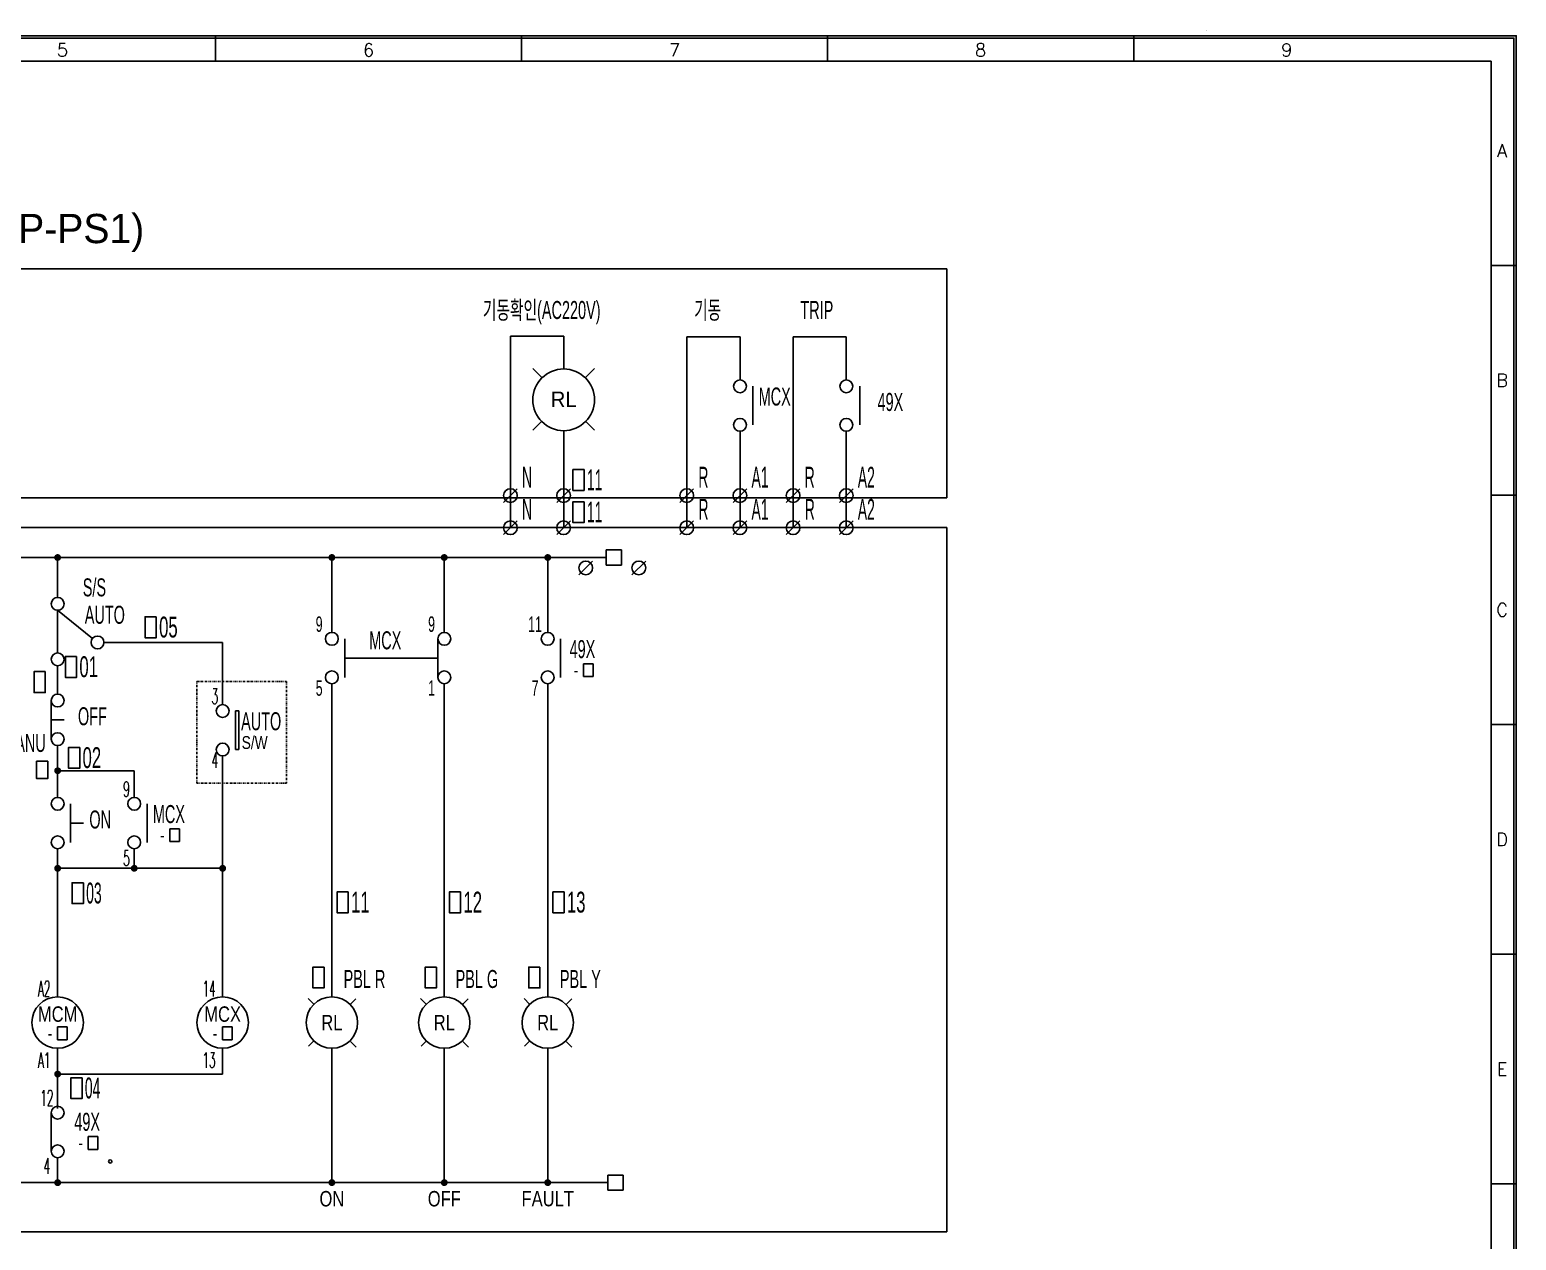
# Model space of a CAD drawing. Header units: millimetres. Extents: x 107 to 2900, y 85 to 3996.
# Drawn here: x 1307.1 to 1697.2, y 3617.2 to 3934.8 of the extents above; entities that cross this region are included whole.
import ezdxf
from ezdxf.enums import TextEntityAlignment as Align
from ezdxf.lldxf.tags import DXFTag

# ---------------------------------------------------------------- set-up
doc = ezdxf.new("R2010")
doc.units = ezdxf.units.MM
doc.linetypes.add('DASHDOT', pattern=[1, 0.5, -0.25, 0, -0.25])
doc.linetypes.add('PHANTOM2', pattern=[1.25, 0.625, -0.125, 0.125, -0.125, 0.125, -0.125])
for name, color, linetype in [('1', 1, 'CENTER'), ('20', 2, 'Continuous'), ('30', 3, 'Continuous'), ('70', 7, 'Continuous'), ('ASHADE', 7, 'Continuous'), ('LL', 7, 'Continuous'), ('RED', 1, 'Continuous'), ('TBOX', 5, 'PHANTOM2'), ('TEXT', 6, 'Continuous')]:
    doc.layers.add(name, color=color, linetype=linetype)
doc.styles.add('ghs', font='NGULIM.TTF')
doc.styles.add('ROMANS', font='ROMANS.shx', dxfattribs={"width": 0.7})
doc.styles.add('SIMPLEX', font='SIMPLEX')
doc.styles.add('엑스포', font='gulim.ttc')
tags = doc.linetypes.add('CENTER', pattern=[2, 1.25, -0.25, 0.25, -0.25]).pattern_tags.tags
tags[10:11] = [DXFTag(74, 4), DXFTag(75, 0), DXFTag(340, '0'), DXFTag(46, 1.0), DXFTag(50, 0.0), DXFTag(44, 0.0), DXFTag(45, 0.0)]
tags[8:9] = [DXFTag(74, 4), DXFTag(75, 0), DXFTag(340, '0'), DXFTag(46, 1.0), DXFTag(50, 0.0), DXFTag(44, 0.0), DXFTag(45, 0.0)]
tags[6:7] = [DXFTag(74, 4), DXFTag(75, 0), DXFTag(340, '0'), DXFTag(46, 1.0), DXFTag(50, 0.0), DXFTag(44, 0.0), DXFTag(45, 0.0)]
tags[4:5] = [DXFTag(74, 4), DXFTag(75, 0), DXFTag(340, '0'), DXFTag(46, 1.0), DXFTag(50, 0.0), DXFTag(44, 0.0), DXFTag(45, 0.0)]
tags = doc.linetypes.add('HIDDEN', pattern=[0.375, 0.25, -0.125]).pattern_tags.tags
tags[6:7] = [DXFTag(74, 4), DXFTag(75, 0), DXFTag(340, '0'), DXFTag(46, 1.0), DXFTag(50, 0.0), DXFTag(44, 0.0), DXFTag(45, 0.0)]
tags[4:5] = [DXFTag(74, 4), DXFTag(75, 0), DXFTag(340, '0'), DXFTag(46, 1.0), DXFTag(50, 0.0), DXFTag(44, 0.0), DXFTag(45, 0.0)]

# ---------------------------------------------------------------- blocks, each defined once
blk = doc.blocks.new('TB')
at = {"color": 1, "linetype": 'Continuous'}
blk.add_line((-1, -1), (1, 1), dxfattribs=at)
blk.add_circle((0, 0), 1, dxfattribs=at)

msp = doc.modelspace()

# ---------------------------------------------------------------- linework, layer by layer
at = {"color": 0}
for p, q in [((1447.183, 3854.412), (1433.237, 3854.412)), ((1433.237, 3804.181), (1433.237, 3854.412)), ((1447.183, 3845.803), (1447.183, 3854.412)), ((1493.457, 3854.258), (1479.51, 3854.258)), ((1479.51, 3804.181), (1479.51, 3854.258)), ((1493.457, 3842.95), (1493.457, 3854.258)), ((1507.403, 3804.181), (1507.403, 3854.258)), ((1521.349, 3854.258), (1507.403, 3854.258)), ((1521.349, 3842.95), (1521.349, 3854.258)), ((1496.832, 3841.262), (1496.832, 3831.137)), ((1524.918, 3841.262), (1524.918, 3831.137)), ((1447.183, 3804.181), (1447.183, 3829.603)), ((1493.457, 3804.181), (1493.457, 3829.45)), ((1521.349, 3804.181), (1521.349, 3829.45)), ((1193.265, 3796.338), (1458.343, 3796.338)), ((1314.399, 3796.338), (1314.399, 3785.868)), ((1386.357, 3796.338), (1386.357, 3776.699)), ((1415.852, 3796.338), (1415.852, 3776.699)), ((1443.001, 3796.338), (1443.001, 3776.699)), ((1314.399, 3782.493), (1314.399, 3779.892)), ((1326.547, 3774.055), (1357.691, 3774.055)), ((1357.691, 3774.055), (1357.691, 3757.769)), ((1389.732, 3775.012), (1389.732, 3764.887)), ((1414.165, 3775.012), (1414.165, 3764.887)), ((1446.376, 3775.012), (1446.376, 3764.887)), ((1314.399, 3767.942), (1314.399, 3760.504)), ((1386.357, 3763.199), (1386.357, 3681.08)), ((1415.852, 3763.199), (1415.852, 3681.08)), ((1443.001, 3763.199), (1443.001, 3681.08)), ((1312.712, 3758.817), (1312.712, 3748.692)), ((1312.712, 3753.754), (1316.087, 3753.754)), ((1361.066, 3756.081), (1361.066, 3745.956)), ((1361.066, 3756.081), (1361.912, 3756.081)), ((1361.912, 3756.081), (1361.912, 3745.956)), ((1314.399, 3747.004), (1314.399, 3733.421)), ((1361.066, 3745.956), (1361.912, 3745.956)), ((1357.691, 3714.803), (1357.691, 3744.269)), ((1314.399, 3740.398), (1334.49, 3740.398)), ((1334.49, 3740.398), (1334.49, 3733.421)), ((1317.774, 3731.734), (1317.774, 3721.609)), ((1337.865, 3731.734), (1337.865, 3721.609)), ((1317.774, 3726.671), (1321.149, 3726.671)), ((1314.395, 3719.921), (1314.395, 3708.854)), ((1334.49, 3714.921), (1334.49, 3719.921)), ((1314.399, 3714.803), (1357.691, 3714.803)), ((1314.399, 3714.803), (1314.399, 3681.08)), ((1357.691, 3714.803), (1357.691, 3681.08)), ((1381.615, 3679.136), (1380.132, 3680.619)), ((1391.164, 3679.072), (1392.647, 3680.555)), ((1411.11, 3679.136), (1409.627, 3680.619)), ((1420.66, 3679.072), (1422.142, 3680.555)), ((1438.259, 3679.136), (1436.776, 3680.619)), ((1447.808, 3679.072), (1449.291, 3680.555)), ((1314.399, 3667.58), (1314.399, 3651.813)), ((1314.399, 3667.58), (1314.399, 3660.83)), ((1357.691, 3667.58), (1357.691, 3660.819)), ((1357.691, 3667.58), (1357.691, 3660.819)), ((1380.261, 3668.105), (1381.744, 3669.588)), ((1386.357, 3667.58), (1386.357, 3632.346)), ((1392.72, 3667.906), (1391.237, 3669.389)), ((1409.756, 3668.105), (1411.239, 3669.588)), ((1415.852, 3667.58), (1415.852, 3632.346)), ((1422.215, 3667.906), (1420.732, 3669.389)), ((1436.905, 3668.105), (1438.388, 3669.588)), ((1443.001, 3667.58), (1443.001, 3632.346)), ((1449.363, 3667.906), (1447.881, 3669.389)), ((1357.691, 3660.819), (1314.399, 3660.819)), ((1312.712, 3650.688), (1312.712, 3640.563)), ((1314.399, 3632.346), (1314.399, 3638.876)), ((1244.442, 3632.346), (1458.76, 3632.346))]:
    msp.add_line(p, q, dxfattribs=at)
at = {"color": 0, "linetype": 'HIDDEN', "ltscale": 2}
for q in [(1314.399, 3771.317), (1323.546, 3775.115)]:
    msp.add_line((1314.399, 3782.493), q, dxfattribs=at)
at = {"color": 0}
for points in [[(1452.552, 3819.417), (1449.619, 3819.417), (1449.619, 3813.941), (1452.552, 3813.941)], [(1452.552, 3810.979), (1449.619, 3810.979), (1449.619, 3805.504), (1452.552, 3805.504)], [(1340.276, 3780.78), (1337.343, 3780.78), (1337.343, 3775.304), (1340.276, 3775.304)], [(1319.357, 3770.374), (1316.424, 3770.374), (1316.424, 3764.898), (1319.357, 3764.898)], [(1311.16, 3766.396), (1308.228, 3766.396), (1308.228, 3760.92), (1311.16, 3760.92)], [(1320.182, 3746.522), (1317.249, 3746.522), (1317.249, 3741.046), (1320.182, 3741.046)], [(1311.82, 3742.899), (1308.887, 3742.899), (1308.887, 3738.331), (1311.82, 3738.331)], [(1321.14, 3711.004), (1318.207, 3711.004), (1318.207, 3705.529), (1321.14, 3705.529)], [(1390.64, 3708.623), (1387.707, 3708.623), (1387.707, 3703.147), (1390.64, 3703.147)], [(1420.135, 3708.623), (1417.202, 3708.623), (1417.202, 3703.147), (1420.135, 3703.147)], [(1447.283, 3708.623), (1444.351, 3708.623), (1444.351, 3703.147), (1447.283, 3703.147)], [(1384.302, 3688.884), (1381.369, 3688.884), (1381.369, 3683.408), (1384.302, 3683.408)], [(1413.797, 3688.884), (1410.864, 3688.884), (1410.864, 3683.408), (1413.797, 3683.408)], [(1440.946, 3688.884), (1438.013, 3688.884), (1438.013, 3683.408), (1440.946, 3683.408)], [(1320.794, 3659.869), (1317.861, 3659.869), (1317.861, 3654.393), (1320.794, 3654.393)]]:
    msp.add_lwpolyline(points, close=True, dxfattribs=at)
at = {"color": 0, "const_width": 0.9}
for points in [[(1313.948, 3796.338, 1), (1314.848, 3796.338, 1)], [(1385.907, 3796.338, 1), (1386.807, 3796.338, 1)], [(1415.402, 3796.338, 1), (1416.302, 3796.338, 1)], [(1442.551, 3796.338, 1), (1443.451, 3796.338, 1)], [(1313.949, 3740.398, 1), (1314.849, 3740.398, 1)], [(1313.949, 3714.803, 1), (1314.849, 3714.803, 1)], [(1334.04, 3714.803, 1), (1334.94, 3714.803, 1)], [(1357.241, 3714.803, 1), (1358.141, 3714.803, 1)], [(1313.949, 3660.819, 1), (1314.849, 3660.819, 1)], [(1313.949, 3632.346, 1), (1314.849, 3632.346, 1)], [(1385.907, 3632.346, 1), (1386.807, 3632.346, 1)], [(1415.402, 3632.346, 1), (1416.302, 3632.346, 1)], [(1442.551, 3632.346, 1), (1443.451, 3632.346, 1)]]:
    msp.add_lwpolyline(points, format="xyb", close=True, dxfattribs=at)
at = {"color": 0, "linetype": 'DASHDOT'}
msp.add_lwpolyline([(1350.911, 3763.775), (1374.459, 3763.775), (1374.459, 3737.108), (1350.911, 3737.108)], close=True, dxfattribs=at)
at = {"color": 0, "linetype": 'Continuous'}
msp.add_circle((1447.183, 3837.703), 8.1, dxfattribs=at)
at = {"color": 0}
for centre, radius in [((1493.457, 3841.262), 1.687), ((1521.349, 3841.262), 1.687), ((1493.457, 3831.137), 1.687), ((1521.349, 3831.137), 1.687), ((1314.399, 3784.18), 1.687), ((1386.357, 3775.012), 1.687), ((1415.852, 3775.012), 1.687), ((1443.001, 3775.012), 1.687), ((1324.859, 3774.055), 1.687), ((1314.399, 3769.629), 1.687), ((1386.357, 3764.887), 1.687), ((1415.852, 3764.887), 1.687), ((1443.001, 3764.887), 1.687), ((1314.399, 3758.817), 1.687), ((1357.691, 3756.081), 1.687), ((1314.399, 3748.692), 1.687), ((1357.691, 3745.956), 1.687), ((1314.399, 3731.734), 1.687), ((1334.49, 3731.734), 1.687), ((1314.399, 3721.609), 1.687), ((1334.49, 3721.609), 1.687), ((1314.399, 3674.33), 6.75), ((1357.691, 3674.33), 6.75), ((1386.357, 3674.33), 6.75), ((1415.852, 3674.33), 6.75), ((1443.001, 3674.33), 6.75), ((1314.399, 3650.688), 1.687), ((1314.399, 3640.563), 1.687)]:
    msp.add_circle(centre, radius, dxfattribs=at)
for start, end in [(0, 180), (180, 0)]:
    msp.add_arc((1328.203, 3637.905), 0.418, start, end, dxfattribs=at)
at = {"layer": '1', "color": 0, "linetype": 'HIDDEN', "ltscale": 3}
msp.add_line((1389.732, 3769.949), (1414.165, 3769.949), dxfattribs=at)
at = {"layer": '20', "color": 7}
for p, q in [((940.784, 3926.576), (1690.527, 3926.576)), ((1690.527, 3926.576), (1690.527, 3447.295))]:
    msp.add_line(p, q, dxfattribs=at)
at = {"layer": '30', "color": 7}
for p, q in [((1355.813, 3926.576), (1355.813, 3933.202)), ((1436.129, 3926.576), (1436.129, 3933.202)), ((1516.444, 3926.576), (1516.444, 3933.202)), ((1596.759, 3926.576), (1596.759, 3933.202)), ((1697.153, 3872.966), (1690.527, 3872.966)), ((1697.153, 3812.729), (1690.527, 3812.729)), ((1697.153, 3752.493), (1690.527, 3752.493)), ((1697.153, 3692.256), (1690.527, 3692.256)), ((1697.153, 3632.02), (1690.527, 3632.02))]:
    msp.add_line(p, q, dxfattribs=at)
at = {"layer": '70', "color": 7}
for points in [[(1697.153, 3391.074), (934.158, 3391.074), (934.158, 3933.202), (1697.153, 3933.202)], [(1696.551, 3391.676), (934.761, 3391.676), (934.761, 3932.6), (1696.551, 3932.6)]]:
    msp.add_lwpolyline(points, close=True, dxfattribs=at)
msp.add_solid([(1615.751, 3934.432), (1615.872, 3934.432), (1615.811, 3934.793)], dxfattribs=at)
at = {"layer": 'LL', "color": 0}
for p, q in [((1439.083, 3845.958), (1441.456, 3843.585)), ((1455.283, 3845.958), (1452.911, 3843.585)), ((1439.083, 3829.758), (1441.456, 3832.13)), ((1455.283, 3829.758), (1452.911, 3832.13))]:
    msp.add_line(p, q, dxfattribs=at)
at = {"layer": 'RED', "color": 0}
for p, q in [((1462.341, 3798.336), (1458.343, 3798.336)), ((1458.343, 3798.336), (1458.343, 3794.339)), ((1462.341, 3794.339), (1462.341, 3798.336)), ((1458.343, 3794.339), (1462.341, 3794.339)), ((1462.758, 3634.345), (1458.76, 3634.345)), ((1458.76, 3634.345), (1458.76, 3630.347)), ((1462.758, 3630.347), (1462.758, 3634.345)), ((1458.76, 3630.347), (1462.758, 3630.347))]:
    msp.add_line(p, q, dxfattribs=at)
at = {"layer": 'TBOX', "color": 0, "linetype": 'Continuous', "ltscale": 25}
for p, q in [((1150.523, 3872.03), (1547.753, 3872.03)), ((1547.753, 3872.03), (1547.753, 3812.024)), ((1150.523, 3812.024), (1547.753, 3812.024)), ((1150.523, 3804.181), (1547.753, 3804.181)), ((1547.753, 3804.181), (1547.753, 3619.438)), ((1150.523, 3619.438), (1547.753, 3619.438))]:
    msp.add_line(p, q, dxfattribs=at)
at = {"layer": 'TEXT', "color": 0}
for p, q in [((1454.918, 3768.459), (1452.386, 3768.459)), ((1452.386, 3768.459), (1452.386, 3765.084)), ((1454.918, 3765.084), (1454.918, 3768.459)), ((1452.386, 3765.084), (1454.918, 3765.084)), ((1346.407, 3725.181), (1343.875, 3725.181)), ((1343.875, 3725.181), (1343.875, 3721.806)), ((1343.875, 3721.806), (1346.407, 3721.806)), ((1346.407, 3721.806), (1346.407, 3725.181)), ((1314.386, 3673.183), (1314.386, 3669.808)), ((1316.917, 3673.183), (1314.386, 3673.183)), ((1316.917, 3669.808), (1316.917, 3673.183)), ((1357.677, 3673.183), (1357.677, 3669.808)), ((1360.209, 3673.183), (1357.677, 3673.183)), ((1360.209, 3669.808), (1360.209, 3673.183)), ((1314.386, 3669.808), (1316.917, 3669.808)), ((1357.677, 3669.808), (1360.209, 3669.808)), ((1322.424, 3644.448), (1322.424, 3641.073)), ((1324.955, 3644.448), (1322.424, 3644.448)), ((1324.955, 3641.073), (1324.955, 3644.448)), ((1322.424, 3641.073), (1324.955, 3641.073))]:
    msp.add_line(p, q, dxfattribs=at)

# ---------------------------------------------------------------- block references
at = {"layer": 'RED', "color": 0, "xscale": 1.8, "yscale": 1.8, "zscale": 1.8}
for p in [(1433.211, 3812.592), (1447.157, 3812.592), (1479.484, 3812.592), (1493.43, 3812.592), (1507.376, 3812.592), (1521.323, 3812.592), (1433.211, 3804.154), (1447.157, 3804.154), (1479.484, 3804.154), (1493.43, 3804.154), (1507.376, 3804.154), (1521.323, 3804.154), (1452.963, 3793.614), (1466.909, 3793.614)]:
    msp.add_blockref('TB', p, dxfattribs=at)

# ---------------------------------------------------------------- texts
at = {"color": 0, "linetype": 'Continuous', "style": '엑스포'}
msp.add_text('RL', height=4.05, dxfattribs=at).set_placement((1447.183, 3837.858), align=Align.MIDDLE)
at = {"layer": '30', "color": 7, "style": 'SIMPLEX'}
for s, p in [('5', (1315.656, 3929.496)), ('6', (1395.971, 3929.496)), ('7', (1476.286, 3929.496)), ('8', (1556.602, 3929.496)), ('9', (1636.917, 3929.496)), ('A', (1693.439, 3903.084)), ('B', (1693.439, 3842.847)), ('C', (1693.439, 3782.611)), ('D', (1693.439, 3722.374)), ('E', (1693.439, 3662.138))]:
    msp.add_text(s, height=3.413, dxfattribs=at).set_placement(p, align=Align.MIDDLE)
at = {"layer": 'ASHADE', "color": 0, "linetype": 'ByBlock', "lineweight": 25, "ltscale": 2, "style": 'ghs'}
msp.add_text('Logic OFF 설비 방법 예제 (DSP-VIP-PS1)', height=7.67413, dxfattribs=at).set_placement((1149.319, 3878.806))
at = {"layer": 'TEXT', "color": 0, "linetype": 'Continuous', "style": 'ghs', "width": 0.6}
for s, p in [('기동확인(AC220V)', (1425.981, 3858.913)), ('기동', (1481.412, 3858.913)), ('TRIP', (1509.304, 3858.913))]:
    msp.add_text(s, height=4.725, dxfattribs=at).set_placement(p)
at = {"layer": 'TEXT', "color": 0}
for s, height, style, width, p in [('MCX', 4.725, 'ghs', 0.6, (1502.564, 3836.199)), ('49X', 4.725, 'ghs', 0.6, (1532.913, 3834.778)), ('S/S', 4.725, 'ghs', 0.6, (1324.049, 3786.143)), ('AUTO', 4.725, 'ghs', 0.6, (1326.781, 3778.956)), ('9', 4.05, 'ghs', 0.6, (1383.019, 3776.834)), ('9', 4.05, 'ghs', 0.6, (1412.514, 3776.834)), ('11', 4.05, 'ghs', 0.6, (1439.663, 3776.834)), ('MCX', 4.725, 'ghs', 0.6, (1400.368, 3772.255)), ('49X', 4.725, 'ghs', 0.6, (1452.109, 3769.949)), ('3', 4.05, 'ROMANS', 0.5, (1355.68, 3757.904)), ('5', 4.05, 'ghs', 0.6, (1383.019, 3760.064)), ('1', 4.05, 'ghs', 0.6, (1412.514, 3760.064)), ('7', 4.05, 'ghs', 0.6, (1439.663, 3760.064)), ('OFF', 4.725, 'ghs', 0.6, (1323.521, 3752.333)), ('AUTO', 4.725, 'ghs', 0.6, (1367.806, 3751.018)), ('MANU', 4.725, 'ghs', 0.6, (1305.701, 3745.334)), ('4', 4.05, 'ROMANS', 0.5, (1355.68, 3741.134)), ('9', 4.05, 'ROMANS', 0.5, (1332.479, 3733.557)), ('ON', 4.725, 'ghs', 0.6, (1325.561, 3725.25)), ('MCX', 4.725, 'ghs', 0.6, (1343.598, 3726.671)), ('5', 4.05, 'ROMANS', 0.5, (1332.479, 3715.432)), ('PBL R', 4.725, 'ghs', 0.6, (1394.923, 3683.408)), ('PBL G', 4.725, 'ghs', 0.6, (1424.418, 3683.408)), ('PBL Y', 4.725, 'ghs', 0.6, (1451.567, 3683.408)), ('A2', 4.05, 'ROMANS', 0.5, (1310.826, 3681.198)), ('14', 4.05, 'ROMANS', 0.5, (1354.118, 3681.198)), ('A1', 4.05, 'ROMANS', 0.5, (1310.826, 3662.45)), ('13', 4.05, 'ROMANS', 0.5, (1354.118, 3662.45)), ('12', 4.05, 'ROMANS', 0.5, (1311.552, 3652.511)), ('49X', 4.725, 'ghs', 0.6, (1322.146, 3645.938)), ('4', 4.05, 'ROMANS', 0.5, (1311.552, 3634.69))]:
    msp.add_text(s, height=height, dxfattribs=dict(at, style=style, width=width)).set_placement(p, align=Align.CENTER)
at = {"layer": 'TEXT', "color": 0, "style": 'ghs'}
for s, height, width, p in [('N', 5.469, 0.5, (1436.254, 3814.667)), ('11', 5.4691, 0.5, (1453.298, 3813.992)), ('R', 5.469, 0.5, (1482.527, 3814.667)), ('A1', 5.4691, 0.5, (1496.473, 3814.667)), ('R', 5.469, 0.5, (1510.419, 3814.667)), ('A2', 5.4691, 0.5, (1524.366, 3814.667)), ('N', 5.469, 0.5, (1436.254, 3806.229)), ('R', 5.469, 0.5, (1482.553, 3806.256)), ('A1', 5.4691, 0.5, (1496.473, 3806.229)), ('R', 5.469, 0.5, (1510.446, 3806.256)), ('A2', 5.4691, 0.5, (1524.366, 3806.229)), ('11', 5.4691, 0.5, (1453.298, 3805.555)), ('05', 5.4691, 0.6, (1341.022, 3775.355)), ('01', 5.4691, 0.6, (1320.103, 3764.949)), ('02', 5.4691, 0.6, (1320.928, 3741.097)), ('03', 5.4691, 0.5, (1321.886, 3705.58)), ('11', 5.4691, 0.6, (1391.386, 3703.198)), ('12', 5.4691, 0.6, (1420.881, 3703.198)), ('13', 5.4691, 0.6, (1448.03, 3703.198)), ('04', 5.4691, 0.5, (1321.54, 3654.444))]:
    msp.add_text(s, height=height, dxfattribs=dict(at, width=width)).set_placement(p)
at = {"layer": 'TEXT', "color": 0, "style": 'ghs', "width": 0.8}
for s, height, p in [('-', 3.375, (1450.396, 3766.788)), ('S/W', 3.375, (1366.094, 3747.858)), ('-', 3.375, (1341.885, 3723.51)), ('MCM', 4.05, (1314.399, 3676.563)), ('MCX', 4.05, (1357.691, 3676.563)), ('RL', 4.05, (1386.357, 3674.33)), ('RL', 4.05, (1415.852, 3674.33)), ('RL', 4.05, (1443.001, 3674.33)), ('-', 3.375, (1312.396, 3671.513)), ('-', 3.375, (1355.687, 3671.513)), ('-', 3.375, (1320.433, 3642.778)), ('ON', 4.05, (1386.357, 3628.127)), ('OFF', 4.05, (1415.852, 3628.127)), ('FAULT', 4.05, (1443.001, 3628.127))]:
    msp.add_text(s, height=height, dxfattribs=at).set_placement(p, align=Align.MIDDLE)

doc.saveas('drawing.dxf')
